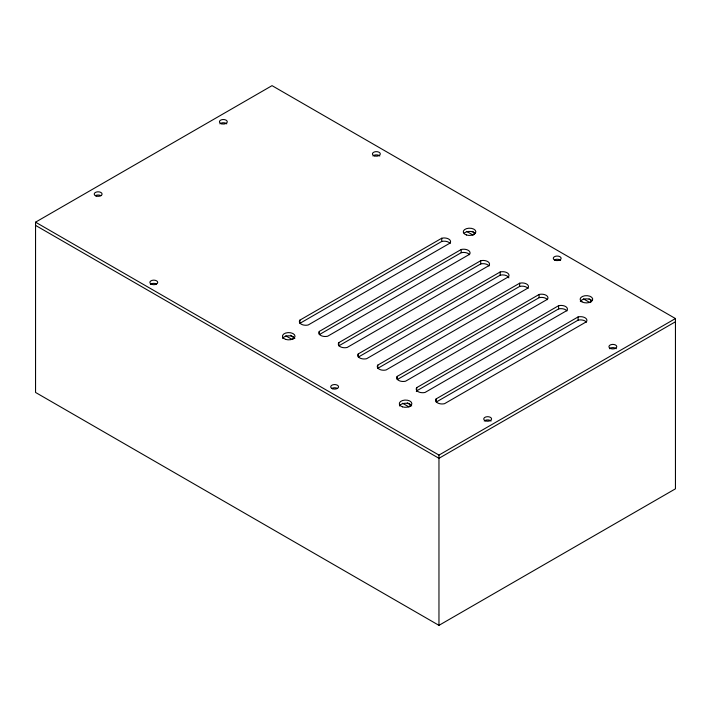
<?xml version="1.0" encoding="UTF-8"?>
<svg xmlns="http://www.w3.org/2000/svg" width="711" height="711" viewBox="0 0 711 711"><rect width="100%" height="100%" fill="white"/><g stroke="black" fill="none" stroke-linecap="round" stroke-linejoin="round"><path stroke-width="1.07" d="M35.55 222.179L272.037 85.649L675.45 318.555L675.45 488.821L438.963 625.351L35.55 392.445L35.55 222.179L438.963 455.084L675.45 318.555M299.855 320.163L441.744 238.238A6.39 3.688 0 0 1 448.703 239.047A6.39 3.688 0 0 1 450.09 243.055L308.201 324.98A6.39 3.688 0 0 1 301.251 324.18A6.39 3.688 0 0 1 299.855 320.163L299.855 323.372L441.744 241.456A6.39 3.688 0 0 1 450.09 243.455M319.328 331.406L461.226 249.481A6.39 3.688 0 0 1 468.176 250.29A6.39 3.688 0 0 1 469.571 254.307L327.682 336.223A6.39 3.688 0 0 1 320.723 335.423A6.39 3.688 0 0 1 319.328 331.406L319.328 334.614L461.226 252.698A6.39 3.688 0 0 1 469.562 254.698M338.809 342.649L480.698 260.733A6.39 3.688 0 0 1 487.657 261.532A6.39 3.688 0 0 1 489.044 265.55L347.155 347.466A6.39 3.688 0 0 1 340.196 346.666A6.39 3.688 0 0 1 338.809 342.649L338.809 345.857L480.698 263.941A6.39 3.688 0 0 1 489.035 265.941M358.282 353.891L500.171 271.975A6.39 3.688 0 0 1 507.13 272.775A6.39 3.688 0 0 1 508.516 276.792L366.627 358.708A6.39 3.688 0 0 1 359.677 357.909A6.39 3.688 0 0 1 358.282 353.891L358.282 357.109L500.171 275.184A6.39 3.688 0 0 1 508.88 277.877M377.754 365.134L519.652 283.218A6.39 3.688 0 0 1 526.602 284.018A6.39 3.688 0 0 1 527.997 288.035L386.1 369.951A6.39 3.688 0 0 1 379.15 369.151A6.39 3.688 0 0 1 377.754 365.134L377.754 368.351L519.652 286.426A6.39 3.688 0 0 1 527.989 288.426M397.236 376.377L539.125 294.461A6.39 3.688 0 0 1 546.075 295.261A6.39 3.688 0 0 1 547.47 299.278L405.581 381.203A6.39 3.688 0 0 1 398.622 380.394A6.39 3.688 0 0 1 397.236 376.377L397.236 379.594L539.125 297.669A6.39 3.688 0 0 1 547.461 299.669M416.708 387.628L558.597 305.703A6.39 3.688 0 0 1 565.556 306.503A6.39 3.688 0 0 1 566.943 310.52L425.054 392.445A6.39 3.688 0 0 1 418.095 391.637A6.39 3.688 0 0 1 416.708 387.628L416.708 390.837A6.39 3.688 0 0 0 416.344 391.53M416.708 390.837L558.597 308.921A6.39 3.688 0 0 1 566.943 310.911M436.181 398.871L578.07 316.946A6.39 3.688 0 0 1 585.029 317.755A6.39 3.688 0 0 1 586.424 321.763L444.526 403.688A6.39 3.688 0 0 1 437.576 402.888A6.39 3.688 0 0 1 436.181 398.871L436.181 402.079L578.07 320.163A6.39 3.688 0 0 1 586.415 322.163M675.45 321.763L438.963 458.302L35.55 225.387M472.166 231.386L474.024 232.461L474.024 234.603M589.019 298.851L590.868 299.918L590.868 302.059M466.603 231.386L473.091 235.137M583.455 298.851L589.943 302.602M290.399 335.263L293.181 336.863L293.181 339.005M407.252 402.719L410.034 404.328L410.034 406.47M285.76 335.796L292.248 339.547M402.613 403.261L409.101 407.003M578.07 316.946L578.07 320.163M558.597 305.703L558.597 308.921M539.125 294.461L539.125 297.669M519.652 283.218L519.652 286.426M500.171 271.975L500.171 275.184M480.698 260.733L480.698 263.941M461.226 249.481L461.226 252.698M441.744 238.238L441.744 241.456M438.963 455.084L438.963 625.351M399.502 405.963A6.292 3.635 0 0 1 405.581 403.261A6.292 3.635 0 0 1 411.66 405.963M282.649 338.498A6.292 3.635 0 0 1 288.728 335.805A6.292 3.635 0 0 1 294.807 338.498M464.114 233.208A6.292 3.635 0 0 1 475.019 233.208M580.336 301.553A6.292 3.635 0 0 1 585.597 298.887A6.292 3.635 0 0 1 591.872 300.673M150.385 284.489A3.937 2.275 0 0 1 156.571 284.018M554.429 259.924A3.937 2.275 0 0 1 560.615 260.395M372.955 155.985A3.937 2.275 0 0 1 379.772 155.985M331.85 388.428A3.937 2.275 0 0 1 337.414 388.428M95.363 195.676A3.937 2.275 0 0 1 100.935 195.676M484.244 421.028A3.937 2.275 0 0 1 491.061 421.028M609.443 348.737A3.937 2.275 0 0 1 616.259 348.737M219.939 123.865A3.937 2.275 0 0 1 226.756 123.865M221.379 123.75A3.937 2.275 0 0 0 227.28 121.785A3.937 2.275 0 0 0 221.379 119.821A3.937 2.275 0 0 0 221.379 123.75M610.882 348.63A3.937 2.275 0 0 0 616.784 346.666A3.937 2.275 0 0 0 610.882 344.693A3.937 2.275 0 0 0 610.882 348.63M374.395 155.878A3.937 2.275 0 0 0 380.305 153.914A3.937 2.275 0 0 0 374.395 151.941A3.937 2.275 0 0 0 374.395 155.878M485.684 420.912A3.937 2.275 0 0 0 491.585 418.948A3.937 2.275 0 0 0 485.684 416.984A3.937 2.275 0 0 0 485.684 420.912M332.668 388.793A3.937 2.275 0 0 0 338.569 386.82A3.937 2.275 0 0 0 332.668 384.855A3.937 2.275 0 0 0 332.668 388.793M555.238 260.288A3.937 2.275 0 0 0 561.139 258.315A3.937 2.275 0 0 0 555.238 256.351A3.937 2.275 0 0 0 555.238 260.288M151.825 284.382A3.937 2.275 0 0 0 157.726 282.409A3.937 2.275 0 0 0 151.825 280.445A3.937 2.275 0 0 0 151.825 284.382M96.181 196.032A3.937 2.275 0 0 0 102.082 194.067A3.937 2.275 0 0 0 96.181 192.103A3.937 2.275 0 0 0 96.181 196.032M402.435 406.834A6.292 3.635 0 0 0 411.873 403.688A6.292 3.635 0 0 0 402.435 400.542A6.292 3.635 0 0 0 402.435 406.834M285.582 339.369A6.292 3.635 0 0 0 295.021 336.223A6.292 3.635 0 0 0 285.582 333.077A6.292 3.635 0 0 0 285.582 339.369M466.425 234.968A6.292 3.635 0 0 0 475.863 231.813A6.292 3.635 0 0 0 466.425 228.666A6.292 3.635 0 0 0 466.425 234.968M581.971 301.846A6.292 3.635 0 0 0 592.503 300.22A6.292 3.635 0 0 0 584.789 295.767A6.292 3.635 0 0 0 581.971 301.846"/></g></svg>
